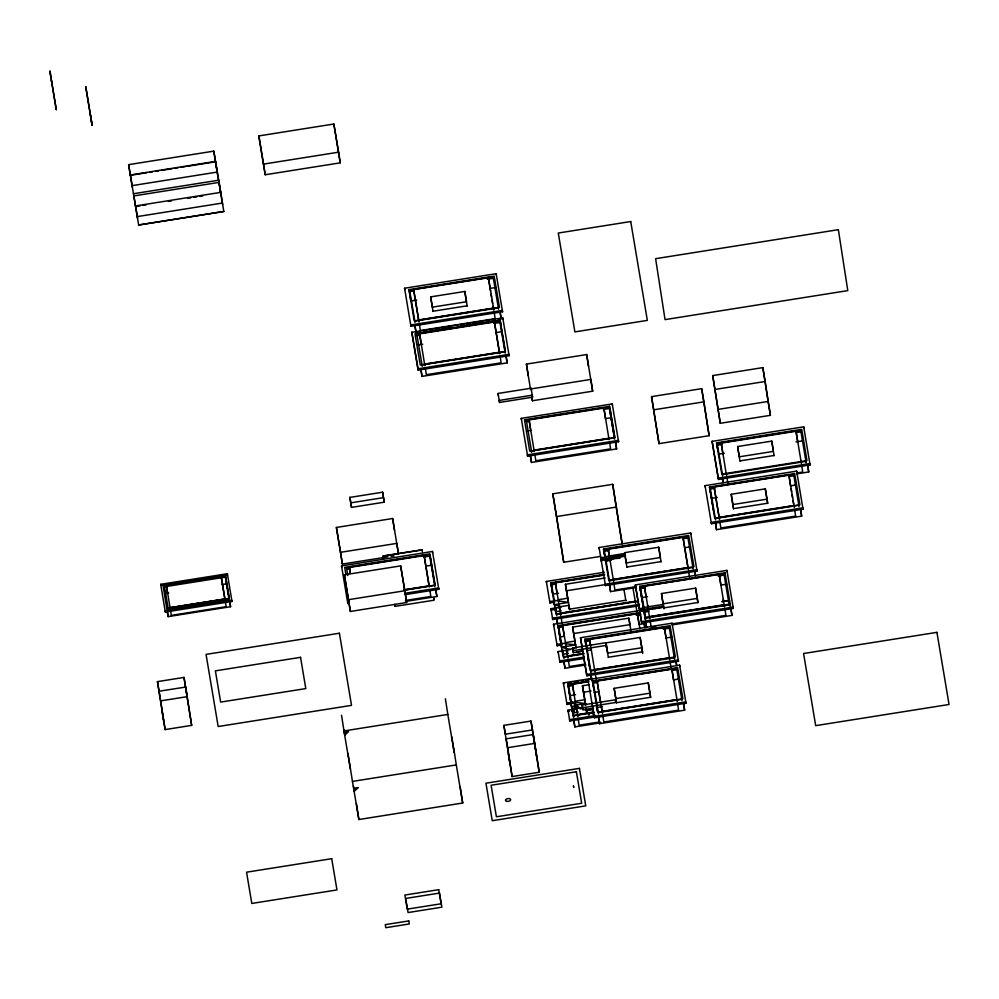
<?xml version="1.0" encoding="UTF-8"?>
<svg xmlns="http://www.w3.org/2000/svg" width="999" height="999" viewBox="0 0 999 999"><rect width="100%" height="100%" fill="white"/><g stroke="black" fill="none" stroke-linecap="round" stroke-linejoin="round"><path stroke-width="1.5" d="M574.188 712.687L574.213 709.153M573.064 709.64L576.348 705.044L570.779 701.773L567.844 684.29L588.761 680.968M344.855 735.114L348.551 731.605L344.38 732.304L344.842 735.077L344.48 732.679M353.883 788.661L354.27 791.133L357.967 787.624L354.258 791.096L353.409 785.851M644.542 611.675L648.226 609.178L663.748 607.217M619.979 558.229L605.257 559.165L605.544 561.088L625.411 555.182L604.795 556.48L603.533 548.975L688.698 535.464L693.955 566.72L608.791 580.232L604.795 556.48M644.08 611.987L648.463 610.489L648.339 609.765L643.793 610.064L644.08 611.987L648.626 611.55M655.057 608.753L657.692 607.979M258.841 135.914L333.853 124.013L338.586 152.198L340.234 162.837L265.222 174.75L258.841 135.914L265.222 174.75M146.741 172.727L130.307 175.337L128.646 164.648L213.811 151.136L221.004 193.931M149.725 172.253L152.71 171.778M155.707 171.304L158.691 170.829M161.676 170.354L172.14 168.694M175.125 168.219L178.109 167.745M181.106 167.27L185.577 166.558M187.075 166.321L215.459 161.813L223.813 211.476L138.649 225L128.646 164.648M263.574 164.098L338.586 152.198M132.043 185.652L217.183 172.09M133.391 193.744L218.556 180.232M140.035 205.869L135.552 206.581L133.903 195.904L219.056 182.392L220.717 193.069M143.019 205.394L146.016 204.92M168.419 201.373L171.416 200.899M187.849 198.289L190.834 197.814M193.818 197.34L196.815 196.865M199.8 196.391L202.785 195.916M137.238 216.608L222.39 203.047M138.649 225L223.813 211.476M404.57 288.236L496.166 273.701L502.547 311.775L410.951 326.298L404.57 288.236L404.782 289.585M409.028 289.623L494.18 276.111L499.438 307.355L414.273 320.879L409.028 289.623L409.677 293.868M418.831 321.366L413.586 289.348L488.374 277.472L493.843 310.177M414.398 290.871L409.84 291.583L409.64 290.247L493.169 276.985L498.563 309.203M487.3 279.295L493.381 278.334L493.169 276.985M464.835 291.446L466.421 301.748L432.292 307.155L430.706 296.865L464.835 291.446L467.145 306.044M410.789 300.999L416.758 300.05M489.96 288.436L495.929 287.425M433.116 311.213L467.245 305.794M413.586 289.348L418.718 319.93L493.518 308.054M409.64 290.247L414.822 321.116L498.364 307.854M411.825 332.305L502.772 317.869L509.115 355.694L418.156 370.117L411.825 332.305L418.156 370.117M419.018 331.768L416.034 332.242L414.835 325.15L416.021 332.192M423.501 331.069L426.498 330.594M429.483 330.12L432.467 329.645M435.452 329.171L438.449 328.696M441.433 328.221L444.418 327.747M447.415 327.272L450.399 326.798M460.851 325.137L463.848 324.663M466.833 324.188L469.817 323.713M472.802 323.239L475.799 322.764M478.783 322.29L481.768 321.815M486.251 321.104L489.235 320.629M492.232 320.155L495.217 319.68M498.201 319.205L501.198 318.731L500.087 311.601M500.149 320.254L414.985 333.766L420.242 365.022L505.407 351.511L500.149 320.254L501.023 325.911M421.191 344.106L419.555 333.491L494.343 321.616L499.65 353.271M420.129 335.164L417.058 335.652L416.845 334.303L499.8 321.141L505.169 353.147M493.868 323.451L500.012 322.477L499.8 321.141M418.244 344.905L422.727 344.193M495.929 332.58L501.91 331.631L501.461 328.746M499.488 352.21L424.687 364.073L424.862 365.135M416.845 334.303L422.003 364.96L504.957 351.798M417.944 368.781L508.903 354.345L509.115 355.694M422.003 376.398L420.904 369.268L422.003 376.398L507.167 362.887L506.056 355.756M528.246 375.886L526.423 364.111L586.675 354.558L592.682 391.183L532.43 400.749L531.93 397.827L532.43 400.749M498.051 393.456L531.093 388.211L532.579 397.19L499.537 402.435L498.051 393.456L498.364 395.467M530.606 388.986L590.859 379.42L592.682 391.183M712.712 375.574L762.836 367.62L765.159 381.493L770.404 415.334L720.279 423.289L712.712 375.574L720.279 423.289M651.56 396.628L701.673 388.673L703.895 401.848L709.128 435.689L659.015 443.643L651.56 396.628L659.015 443.643M521.291 418.356L612.25 403.921L618.581 441.733L527.622 456.168L521.291 418.356L521.503 419.692M715.047 389.448L765.159 381.493M530.669 430.157L529.02 419.53L603.821 407.667L609.053 439.697M529.595 421.203L526.523 421.69L526.323 420.342L609.278 407.18L614.635 439.185M603.346 409.503L609.49 408.529L614.385 437.649M653.771 409.802L703.895 401.848M527.722 430.956L530.706 430.482M605.406 418.631L611.388 417.682L613.773 431.88M717.956 409.415L768.069 401.461L770.404 415.334M526.323 420.342L531.468 451.011L614.435 437.837M530.282 455.344L531.48 462.437L616.633 448.926L615.534 441.795M349.9 497.402L382.629 492.207L384.253 502.185L351.511 507.38L349.9 497.402L351.511 507.38M712.1 441.371L803.696 426.835L810.064 464.91L718.481 479.445L712.1 441.371L718.481 479.445M716.57 442.857L801.722 429.345L806.98 460.589L721.815 474.1L716.57 442.857L717.444 448.514M722.789 453.334L721.153 442.707L795.941 430.844L801.41 463.548M717.22 443.756L800.761 430.494L806.156 462.724L805.943 461.376L722.414 474.625L717.22 443.756L717.432 445.104L721.99 444.38M350.811 502.834L383.541 497.639L384.253 502.185M796.415 432.567L800.973 431.843L800.761 430.494M771.777 441.108L773.363 451.411L739.235 456.818L737.649 446.528L771.777 441.108L774.088 455.719M718.331 454.233L724.3 453.284M796.016 441.895L801.985 440.946M740.059 460.876L774.188 455.457M388.012 556.843L342.382 564.073L336.388 527.447L392.657 518.518L398.414 553.683M600.561 556.406L563.711 562.262L552.809 493.831L612.699 484.328L622.177 543.618M718.269 478.096L809.864 463.561L810.064 464.91M705.057 485.651L796.653 471.116L803.021 509.19L711.438 523.726L705.057 485.651L705.269 487M796.74 472.989L802.721 472.04L801.735 465.671M709.502 487.037L794.667 473.526L799.912 504.782L714.76 518.294L709.502 487.037L710.389 492.694M718.793 515.734L714.073 486.763L788.86 474.9L794.33 507.604M796.777 473.863L808.74 471.965L807.629 464.835M714.884 488.286L710.326 489.011L710.114 487.662L793.656 474.413L799.05 506.63M789.31 476.473L793.868 475.749L793.656 474.413M552.809 493.831L556.63 516.545L616.52 507.042M336.388 527.447L340.559 552.31L396.84 543.381L398.426 553.671M160.689 584.315L227.347 573.738L231.993 601.448L165.335 612.025L160.689 584.315L160.851 585.302L227.51 574.725L227.347 573.738M731.181 494.28L765.309 488.861L767.731 503.221L733.603 508.628L731.181 494.28L733.503 508.878M225.424 575.486L163.024 585.389L168.157 616.62L230.569 606.718L225.424 575.486L230.569 606.718M717.245 497.465L711.263 498.414L710.826 495.529M790.446 485.851L796.428 484.902M167.57 592.956L166.358 585.177L221.166 576.485L225.175 600.461M164.373 585.776L225.175 576.136L229.096 599.587L168.307 609.228L164.373 585.776L164.535 586.763L225.324 577.122L225.175 576.136M422.377 551.673L422.102 549.937L383.141 556.056L383.491 558.229L383.391 557.579M391.059 556.356L394.093 555.869M165.797 593.493L168.769 593.019M222.253 584.527L226.711 583.816M341.733 567.257L341.533 565.909L432.492 551.473L438.823 589.298L405.469 594.58M732.779 504.582L766.907 499.163L767.632 503.471M350.249 573.463L349.263 567.095L424.051 555.232L429.358 586.875M349.837 568.768L346.765 569.255L346.553 567.907L429.52 554.745L434.877 586.75M423.576 557.067L429.72 556.081L429.52 554.745M344.38 574.812L400.661 565.884L404.832 590.746L406.655 602.522L350.387 611.45L344.38 574.812L350.387 611.45M714.073 486.763L719.205 517.345L794.005 505.482M710.114 487.662L715.309 518.531L798.838 505.282M425.649 566.183L431.618 565.234L434.003 579.445M224.937 598.901L170.13 607.592L170.367 609.153M166.87 608.291L229.27 598.389M599.075 547.502L690.659 532.966L697.04 571.041L605.456 585.564L599.075 547.502L599.275 548.851M716.52 529.67L715.421 522.539L716.52 529.67L801.673 516.158L800.574 509.028M609.44 557.33L608.129 548.838L682.916 536.975L688.386 569.68M608.965 550.499L604.407 551.223L604.195 549.887L687.737 536.625L693.131 568.843M683.391 538.698L687.949 537.974L687.737 536.625M658.753 547.24L660.339 557.529L626.211 562.949L624.625 552.659L658.753 547.24L661.063 561.838M608.129 548.838L609.315 555.943L624.762 553.483L624.625 552.659M403.758 589.847L429.195 585.814M403.733 590.097L435.114 585.114L429.857 553.858L344.705 567.37L345.891 574.475M403.946 590.272L434.665 585.402M625.411 555.182L600.998 559.053L600.799 557.779L605.406 557.055L605.594 558.316M348.564 599.675L404.832 590.746M610.039 560.377L609.765 558.616L625.212 556.168M605.294 560.352L608.291 559.877M684.477 547.789L690.459 546.84M605.544 561.088L611.351 560.164M405.269 593.244L438.611 587.949L438.823 589.298M405.407 600.461L430.831 596.428L429.845 590.059M405.494 601.46L436.875 596.49L435.764 589.36M627.035 567.007L661.163 561.588M546.553 582.779L546.341 581.443L604.358 572.24M433.891 598.813L433.753 598.001L434.115 600.212L395.167 606.343L394.83 604.283L394.955 604.994M551.46 587.075L550.799 582.829L604.582 574.288M557.005 593.156L555.357 582.542L603.221 574.949M556.168 584.065L551.623 584.79L551.411 583.453L604.57 575.012M569.605 609.79L565.409 584.29L605.269 577.959M609.765 558.616L613.261 579.42L688.061 567.557M604.195 549.887L609.39 580.756L692.919 567.494M566.408 590.771L605.956 584.49M552.559 594.205L558.528 593.256M635.339 584.914L726.935 570.379L733.316 608.441L641.72 622.976L635.339 584.914L639.535 609.952L642.944 611.475M635.851 586.713L614.909 590.034L613.923 583.666M640.446 590.534L639.797 586.301L724.949 572.777L730.519 606.031M555.357 582.542L558.241 599.725L567.744 598.214L568.394 602.397M646.003 596.628L644.355 586.013L719.143 574.15L724.387 606.168M609.353 584.502L610.551 591.608L635.951 587.574M725.049 573.438L639.897 586.95L645.354 619.542L645.142 618.194L730.306 604.682M640.097 588.299L645.117 587.499L640.609 588.261L640.409 586.913L645.804 619.13M720.254 575.574L725.262 574.775M718.081 575.973L724.15 575.012L723.938 573.663L729.332 605.881M549.937 602.921L554.545 602.185L554.333 600.849L549.725 601.573L549.937 602.921L546.341 581.443M553.733 600.274L554.408 604.62L568.531 602.385L553.733 600.274L550.799 582.829M625.861 600.224L569.592 609.153L568.943 605.332L559.44 606.843L560.089 611.026M555.531 607.954L555.731 609.303L551.136 610.039L550.924 608.691L555.531 607.954L556.805 615.671M697.914 602.722L697.19 598.413L663.061 603.833L661.475 593.531L695.604 588.124L698.014 602.472L663.885 607.892M641.558 597.664L647.527 596.715M720.741 585.102L726.71 584.153M555.594 611.738L561.251 610.839M635.614 603.384L635.289 601.261L560.501 613.136L560.826 615.259M638.224 601.036L556.043 614.073L554.92 607.392L559.365 608.016M556.593 614.323L638.611 601.311M639.535 604.358L552.522 618.169L552.722 619.505L638.211 605.943M157.455 681.63L183.991 677.422L187.225 696.665L160.689 700.873L157.455 681.63L163.524 719.992M644.355 586.013L647.851 606.843L663.299 604.395L663.573 606.143L639.535 609.952L643.144 611.351M639.335 608.691L643.943 607.954L644.343 611.813M553.746 625.586L553.533 624.238L640.546 610.439M639.797 586.301L643.331 607.38L647.889 607.08L647.602 605.431L648.276 609.552L663.748 607.067L664.023 608.828M639.984 612.637L639.785 611.376L644.392 610.639L644.592 611.9M558.429 628.458L557.991 625.636L640.159 612.587M564.198 635.963L562.549 625.349L637.337 613.486L639.909 628.771M563.361 626.873L558.816 627.597L558.603 626.248L640.621 613.236M722.102 601.598L729.495 600.424M636.276 615.309L640.834 614.585M722.127 601.698L728.034 600.749M159.066 691.221L185.614 687.075M576.061 648.201L572.602 627.097L628.87 618.169L630.856 630.494M730.207 604.033L645.042 617.544L643.793 610.064M645.591 617.794L729.133 604.532M639.785 611.376L641.508 621.628L733.104 607.092L733.316 608.441M573.601 633.566L629.882 624.637L628.87 618.169M559.752 637L564.235 636.288M638.935 624.437L644.904 623.488M581.98 646.715L580.481 637.724L672.077 623.189L678.458 661.263L586.863 675.799L582.492 649.775M652.634 626.985L655.631 626.51M673.576 623.651L725.923 615.347L724.949 608.978M672.202 624.887L731.967 615.409L730.856 608.279L731.967 615.409M584.952 639.198L670.104 625.686L675.361 656.942L590.197 670.454L584.952 639.198L586.038 646.278M562.549 625.349L565.446 642.582L574.949 641.071L575.549 644.942M590.521 645.429L589.535 639.06L664.323 627.197L669.792 659.902M585.614 640.109L669.143 626.848L674.537 659.065L674.337 657.717L590.796 670.978L591.008 672.327L585.614 640.109L585.814 641.445L590.372 640.734M557.142 645.766L561.738 645.042L561.538 643.693L556.93 644.417L557.142 645.766L553.533 624.238M663.274 629.158L669.355 628.196L669.143 626.848M560.926 643.119L561.55 647.165L575.824 644.904L560.926 643.119L557.991 625.636M572.927 649.999L572.614 647.989L605.656 642.744L606.418 647.439L606.106 645.429L573.064 650.674L573.376 652.684L582.392 651.248M642.719 653.496L641.758 647.752L607.629 653.171L606.031 642.881L640.159 637.462L642.569 651.81L608.441 657.23M574.125 648.501L566.645 649.687L567.245 653.571M558.329 652.884L558.129 651.535L562.724 650.811L563.998 658.466M562.749 654.283L568.456 653.383M576.773 651.96L582.23 651.098M586.713 650.574L591.396 649.825M665.896 638.011L671.865 637.062M582.654 653.558L567.694 655.931L568.019 658.054M584.153 653.558L563.236 656.88L562.125 650.237L568.081 650.948M563.786 657.13L583.528 653.995M584.14 657.092L559.715 660.963L559.915 662.312L584.34 658.441M161.9 710.326L165.135 729.582L191.671 725.374L185.602 687.012M584.29 664.173L569.33 666.545L568.518 661.238M563.811 661.151L564.997 668.256L585.913 664.934M669.467 657.779L594.68 669.642L595.004 671.765M580.481 637.724L586.65 674.45L678.246 659.914L678.458 661.263M563.598 684.24L563.399 682.904L592.395 678.296M588.011 679.695L679.607 665.159L685.988 703.221L594.393 717.757L588.011 679.695L588.224 681.031M568.144 683.528L571.515 682.991M574.288 682.554L578.209 681.93M581.555 681.393L583.791 681.043M586.013 680.694L588.236 680.331M574.05 694.617L572.415 684.003L588.511 681.455M573.226 685.526L568.668 686.251L568.456 684.902L588.498 681.73M592.469 681.081L677.622 667.569L682.879 698.813L597.714 712.324L592.469 681.081L593.344 686.738M600.212 700.586L597.027 680.794L671.815 668.93L677.285 701.635M597.839 682.317L593.294 683.041L593.081 681.705L676.623 668.443L682.017 700.661M672.265 670.516L676.822 669.792L676.623 668.443M585.676 705.394L582.454 685.751L588.948 684.715M583.453 692.232L591.058 691.021M341.546 715.259L343.981 730.943L447.814 714.435L454.22 752.584L451.798 736.887M614.148 688.323L648.276 682.904L650.686 697.252L616.558 702.672L614.148 688.323L615.746 698.613L649.874 693.194L650.599 697.502M569.605 695.654L575.586 694.717M594.23 692.457L598.713 691.745M673.413 679.882L679.382 678.945M585.402 703.608L584.802 699.725L575.299 701.236L577.647 716.033M566.995 704.42L571.59 703.696L571.391 702.347L566.783 703.084L566.995 704.42L563.399 682.904M574.263 705.369L585.689 703.558L570.779 701.773L571.416 705.818M582.517 707.055L582.205 705.044L615.247 699.799L615.696 702.484L582.654 707.729L582.966 709.74L593.481 708.066M582.479 707.392L576.498 708.353L577.097 712.225M569.343 711.35L568.194 711.538L567.981 710.189L572.589 709.465L573.851 717.12L573.651 715.784L593.681 712.599M571.64 710.988L572.789 710.813L572.589 709.465M596.478 707.592L602.484 706.643M572.602 712.936L578.321 712.037M593.119 709.59L586.638 710.614L586.425 709.365M503.883 725.361L530.981 721.066L532.467 729.932L539.198 772.264L512.1 776.56L503.883 725.361L505.369 734.228L532.467 729.932M593.631 712.037L577.547 714.597L577.872 716.72M576.448 709.427L571.977 708.89L573.101 715.534L594.018 712.225M597.027 680.794L602.172 711.388L676.96 699.512M593.081 681.705L598.264 712.574L681.805 699.312M588.324 714.834L589.435 714.647M592.769 714.123L593.893 713.948M595.516 715.509L569.567 719.617L569.78 720.966L596.64 716.708M600.137 721.89L579.195 725.212L578.209 718.843M573.613 719.517L574.862 726.91L600.923 722.776M604.732 722.165L607.729 721.69M610.714 721.228L613.698 720.754M618.306 720.017L620.042 719.742M623.526 719.193L625.262 718.918M630.469 718.081L632.205 717.806M635.689 717.257L639.098 716.72M642.632 716.158L644.38 715.883M649.587 715.059L651.323 714.772M654.807 714.223L656.543 713.948M599.475 723.701L598.376 716.57L599.475 723.701L684.64 710.189L683.541 703.059M534.74 743.393L533.241 734.527L506.143 738.835L507.629 747.702L534.74 743.393L539.198 772.264M347.952 753.358L352.46 781.418L456.293 764.909L462.699 803.059L460.239 787.1M353.796 788.323L357.967 787.624M352.447 781.393L358.866 819.53L462.699 803.021M585.389 710.501L586.875 710.676M561.55 647.165L569.992 649.812M572.814 706.268L581.256 708.915M554.408 604.62L561.363 606.843M576.348 705.044L580.232 708.591M573.414 785.689L573.701 787.487L573.576 786.6M422.215 550.624L422.077 549.812L383.129 555.968L383.291 556.918M395.167 606.405L395.142 606.181M723.301 599.35L723.438 600.187M86.276 89.735L85.802 86.938L92.108 125.287L85.789 86.938L85.964 87.974M91.621 122.49L92.095 125.287L90.509 114.96M55.794 106.843L56.269 109.653L49.95 71.304L56.269 109.653L56.106 108.616M50.437 74.113L49.962 71.304L50.125 72.34M807.779 466.283L808.74 471.965M800.723 510.477L801.673 516.158M791.021 488.573L791.533 491.633M792.045 494.68L792.557 497.739M793.069 500.799L793.593 503.858M737.649 446.528L739.959 461.126M721.153 442.707L726.385 474.737M722.389 478.371L723.101 482.642M709.128 435.689L701.673 388.673M711.75 501.261L712.225 504.095M712.699 506.943L713.174 509.777M694.517 570.991L695.229 575.249M687.637 565.933L682.916 536.975M683.441 703.084L684.64 710.189M675.923 661.213L676.648 665.471L676.011 661.188M661.475 593.531L663.786 608.141M649.6 618.044L647.851 606.843M614.248 434.727L614.722 437.562M615.434 441.82L616.633 448.926M645.616 621.815L646.565 627.497L645.704 621.79M644.817 622.065L645.779 627.747M643.581 621.69L644.605 627.697M632.817 587.412L635.289 601.261M625.024 555.232L626.935 567.257M619.78 530.044L622.065 543.668M623.913 589.148L625.886 600.849M615.983 700.049L616.47 702.921M606.031 642.881L608.341 657.479M601.248 706.705L601.76 709.765M589.535 639.06L594.78 671.091M596.853 708.079L597.327 710.926M587.662 656.256L588.386 660.526M588.861 663.361L589.335 666.208M590.771 674.725L591.72 680.406L590.859 674.7M565.409 584.29L567.744 598.214M572.602 627.097L574.949 641.071M582.454 685.751L584.802 699.725M586.163 708.316L586.65 711.238M526.423 364.111L530.457 389.048M572.614 647.989L573.376 652.684M582.205 705.044L582.966 709.74M529.02 419.53L534.265 451.56M560.601 614.572L558.241 599.725M565.734 645.142L567.794 657.379M572.415 684.003L575.387 702.559M551.411 583.453L554.545 602.185M558.603 626.248L561.738 645.042M568.456 684.902L571.59 703.696M553.758 601.298L555.119 608.891M557.567 624.038L556.618 618.356L557.579 623.975M559.989 638.423L560.464 641.271M561.188 645.529L562.275 651.435M569.842 697.077L570.367 700.162M570.966 703.733L572.127 710.089M550.924 608.691L552.722 619.505M558.129 651.535L559.915 662.312M567.981 710.189L569.78 720.966M499.999 311.638L501.198 318.731M502.385 334.465L505.007 350.1M505.969 355.781L507.167 362.887M490.022 288.087L490.534 291.146M491.046 294.205L491.558 297.265M492.07 300.324L492.594 303.384M493.106 306.443L493.618 309.503M499.587 353.646L494.343 321.616M536.938 758.79L530.981 721.066M508.354 754.233L509.84 763.099M430.706 296.865L433.017 311.463M419.555 333.491L424.8 365.509M434.24 580.856L434.965 585.127M435.676 589.385L436.875 596.49M428.783 584.19L424.051 555.232M340.234 162.837L333.853 124.013M406.655 602.522L400.661 565.884M349.263 567.095L350.287 573.214M346.553 567.907L347.839 575.574M341.533 565.909L347.864 603.721L347.652 602.385M343.968 730.918L350.387 769.055M225.012 599.949L221.166 576.485M191.671 725.374L183.991 677.422M166.358 585.177L170.205 608.653M167.195 610.901L168.157 616.62M570.779 701.773L572.002 709.278M723.501 600.574L723.563 600.986M51.386 80.594L51.548 81.631M803.696 426.835L803.895 428.184M795.941 430.844L797.589 441.458M803.021 509.19L802.821 507.842L711.226 522.377L711.438 523.726M796.653 471.116L796.852 472.465M794.655 509.727L795.641 516.096L720.853 527.959L719.867 521.59M788.86 474.9L790.509 485.514M762.836 367.62L768.069 401.461M765.309 488.861L766.907 499.163M726.285 473.301L726.623 475.424M726.947 477.547L727.771 482.854M722.414 474.625L722.614 475.974M722.477 478.346L723.126 482.592M719.205 517.345L719.542 519.468M726.935 570.379L727.147 571.715M724.949 572.777L725.386 575.611M715.309 518.531L715.509 519.88M724.612 606.855L724.287 604.732L649.5 616.595L649.825 618.718M719.143 574.15L720.629 583.703M697.04 571.041L696.84 569.692L605.244 584.228L605.456 585.564M690.659 532.966L690.871 534.315M694.605 570.966L695.479 576.623M695.604 588.124L697.19 598.413M688.711 571.803L689.535 577.11M685.988 703.221L685.776 701.885L594.193 716.42L594.393 717.757M679.607 665.159L679.819 666.508M672.077 623.189L672.277 624.537M677.622 703.758L678.608 710.127L603.808 722.002L602.822 715.634M671.815 668.93L673.463 679.545M670.117 662.025L670.941 667.332M664.323 627.197L665.971 637.812M648.301 609.527L648.576 611.276M650.149 620.854L651.136 627.222M618.581 441.733L618.381 440.384L527.422 454.82L527.622 456.168M612.25 403.921L612.462 405.269M643.331 607.38L643.631 609.303M640.883 593.369L641.321 596.191M610.277 410.539L611.388 417.682M609.278 407.18L609.49 408.529M641.508 621.628L641.72 622.976M637.337 613.486L638.985 624.1M648.276 682.904L649.874 693.194M635.951 605.506L636.937 611.875M640.159 637.462L641.758 647.752M609.115 439.31L608.953 438.249L534.165 450.124L534.328 451.186M609.777 443.556L610.601 448.863L535.814 460.739L534.827 454.37M603.821 407.667L605.456 418.281M612.699 484.328L619.542 528.521M586.675 354.558L588.498 366.321M613.261 579.42L613.598 581.543M609.315 555.943L609.59 557.692M609.39 580.756L609.59 582.105M606.056 561.001L605.856 559.74L601.248 560.464L601.448 561.738M609.452 584.477L610.551 591.608M603.533 548.975L604.42 554.632M602.172 711.388L602.497 713.511M595.329 673.888L596.153 679.208M598.264 712.574L598.476 713.923M586.65 674.45L586.863 675.799M556.63 516.545L563.711 562.262M586.288 708.703L586.888 712.275M568.943 605.332L569.592 609.515M531.093 388.211L531.406 390.222M532.579 397.19L532.267 395.179L499.225 400.424L499.537 402.435M565.446 642.582L566.046 646.453M561.151 617.382L562.137 623.751M573.101 715.534L573.339 717.057M573.751 719.779L574.862 726.91M571.977 708.89L572.402 711.588M562.724 650.811L562.937 652.147M567.844 684.29L568.281 687.137M568.943 691.358L569.393 694.243M531.468 451.011L531.68 452.347M563.898 661.126L564.997 668.256M562.125 650.237L562.537 652.934M558.866 631.293L559.527 635.526M554.92 607.392L555.369 610.289M551.898 589.897L552.335 592.732M530.369 455.307L531.48 462.437M502.547 311.775L502.335 310.427L410.739 324.962L410.951 326.298M496.166 273.701L496.366 275.05M502.772 317.869L502.984 319.218M494.168 312.3L495.154 318.681L420.367 330.544L419.38 324.176M488.374 277.472L489.86 287.025M500.137 356.456L501.123 362.824L426.336 374.687L425.349 368.319M507.629 747.702L512.1 776.56M418.718 319.93L419.056 322.053M422.003 364.96L422.202 366.308M414.822 321.116L415.035 322.465M410.114 296.691L410.552 299.525M432.492 551.473L432.692 552.822M430.519 558.104L431.618 565.234M453.833 748.988L456.306 764.947M445.392 698.776L447.827 714.472M392.657 518.518L394.48 530.282M382.629 492.207L383.329 496.753M340.559 552.31L342.382 564.073M356.393 803.583L358.866 819.53M344.006 729.869L344.38 732.304M222.652 204.608L220.742 192.357L135.589 205.931L137.537 218.381M217.407 173.364L215.534 161.401L130.382 174.975L132.293 187.138M213.811 151.136L215.459 161.813M231.993 601.448L231.843 600.461L165.185 611.038L165.335 612.025M229.096 599.587L228.946 598.601L168.157 608.241L168.307 609.228M225.424 602.01L226.136 606.68L171.328 615.372L170.604 610.714M160.689 700.873L165.135 729.582M630.731 221.541L558.279 233.042L574.887 331.893L647.34 320.392L630.731 221.541M838.361 229.683L655.619 258.679L665.047 319.618L847.789 290.622L838.361 229.683M609.627 406.306L524.463 419.817L529.72 451.073L614.872 437.55L609.627 406.306M339.41 633.229L206.056 654.395L218.169 726.523L351.523 705.369L339.41 633.229M300.549 657.33L215.384 670.853L220.642 702.097L305.794 688.586L300.549 657.33M936.925 632.355L803.571 653.508L815.696 725.649L949.05 704.482L936.925 632.355M579.432 768.381L485.939 783.216L492.245 820.703L585.739 805.868L579.432 768.381M576.386 771.74L491.108 785.264L496.403 816.782L581.68 803.246L576.386 771.74M331.718 858.69L246.553 872.202L251.81 903.446L336.963 889.934L331.718 858.69M438.711 889.684L404.882 895.042L407.255 909.152L441.083 903.783L438.711 889.684M439.523 893.069L405.694 898.438L408.067 912.549L441.895 907.179L439.523 893.069M408.753 920.916L385.264 924.649L385.776 927.696L409.265 923.963L408.753 920.916M506.793 801.36A2.622 1.411 -8.8 0 0 510.651 799.675A2.622 1.411 -8.8 0 0 506.718 798.9A2.622 1.411 -8.8 0 0 506.793 801.36"/></g></svg>
